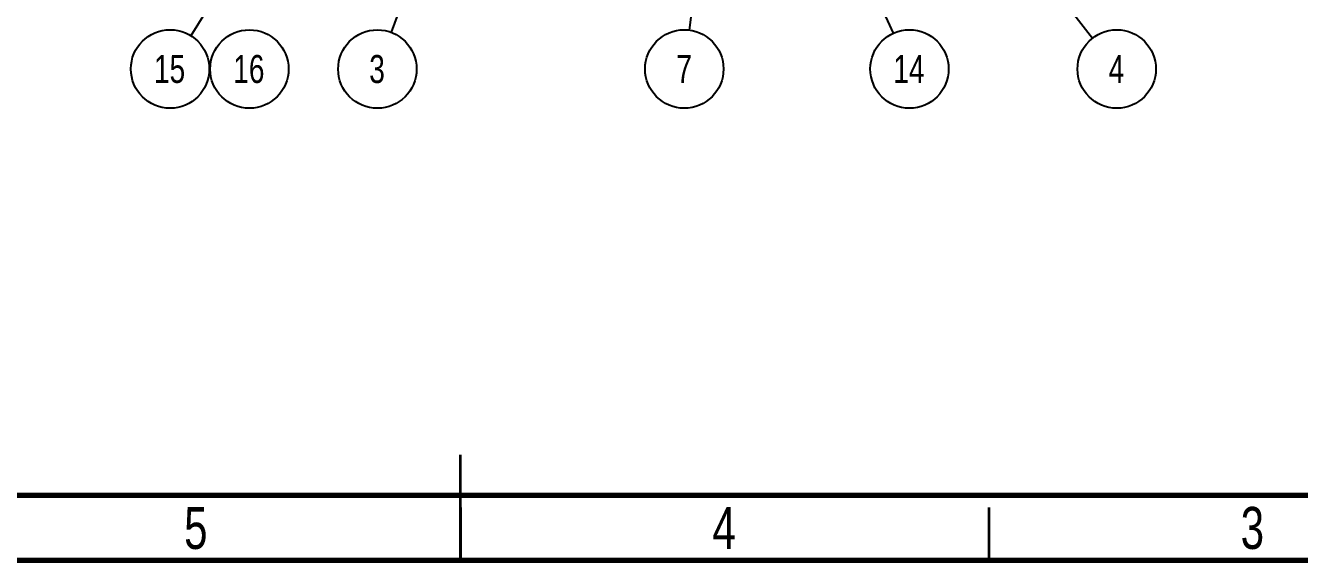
# Model space of a CAD drawing. Header units: millimetres. Extents: x 122 to 2816, y -707 to 556.
# Drawn here: x 280.8 to 401.4, y -701.7 to -651.1 of the extents above; entities that cross this region are included whole.
import ezdxf

# ---------------------------------------------------------------- set-up
doc = ezdxf.new("R2010")
doc.units = ezdxf.units.MM
doc.layers.add('FORMAT', color=7, linetype='Continuous')
doc.styles.add('SLDTEXTSTYLE7', font='TXT', dxfattribs={"width": 0.75})
doc.dimstyles.new('SLDDIMSTYLE0', dxfattribs={"dimtxt": 2.5, "dimasz": 1.852083, "dimexe": 0, "dimexo": 0.625, "dimgap": 0, "dimtad": 1, "dimdec": 0, "dimrnd": 1e-09, "dimtxsty": 'Standard', "dimsah": 1, "dimcen": 2.5, "dimazin": 3, "dimtfac": 1.852083, "dimtdec": 0, "dimtmove": 0, "dimatfit": 3, "dimfrac": 2})
doc.dimstyles.new('SLDDIMSTYLE1', dxfattribs={"dimtxt": 2.5, "dimasz": 0.569872, "dimexe": 0, "dimexo": 0.625, "dimgap": 0, "dimtad": 1, "dimdec": 0, "dimrnd": 1e-09, "dimtxsty": 'Standard', "dimblk1": 'DOT', "dimblk2": 'DOT', "dimsah": 1, "dimcen": 2.5, "dimazin": 3, "dimtfac": 0.569872, "dimtdec": 0, "dimtmove": 0, "dimatfit": 3, "dimldrblk": 'DOT', "dimfrac": 2})

# ---------------------------------------------------------------- blocks, each defined once
blk = doc.blocks.new('SW_NOTE_0_155')
at = {"layer": 'FORMAT', "color": 0}
blk.add_circle((2.28, -2.93), 3.71, dxfattribs=at)
at = {"layer": 'FORMAT', "color": 0, "insert": (2.25, -1.6), "char_height": 2.65, "attachment_point": 2, "style": 'SLDTEXTSTYLE7'}
blk.add_mtext('4', dxfattribs=at)
blk = doc.blocks.new('_Dot')
at = {"color": 0, "linetype": 'ByBlock', "lineweight": -2}
blk.add_line((-0.5, 0), (-1, 0), dxfattribs=at)
at = {"color": 0, "linetype": 'ByBlock', "const_width": 0.5}
blk.add_lwpolyline([(-0.25, 0, 1), (0.25, 0, 1)], format="xyb", close=True, dxfattribs=at)
blk = doc.blocks.new('SW_NOTE_0_156')
at = {"layer": 'FORMAT', "color": 0}
blk.add_circle((-0.46, -3.68), 3.71, dxfattribs=at)
at = {"layer": 'FORMAT', "color": 0, "insert": (-0.48, -2.35), "char_height": 2.65, "attachment_point": 2, "style": 'SLDTEXTSTYLE7'}
blk.add_mtext('7', dxfattribs=at)
blk = doc.blocks.new('SW_NOTE_0_157')
at = {"layer": 'FORMAT', "color": 0}
blk.add_circle((-1.3, -3.48), 3.71, dxfattribs=at)
at = {"layer": 'FORMAT', "color": 0, "insert": (-1.33, -2.15), "char_height": 2.65, "attachment_point": 2, "style": 'SLDTEXTSTYLE7'}
blk.add_mtext('3', dxfattribs=at)
blk = doc.blocks.new('SW_NOTE_0_164')
at = {"layer": 'FORMAT', "color": 0}
blk.add_circle((-1.96, -3.15), 3.71, dxfattribs=at)
at = {"layer": 'FORMAT', "color": 0, "insert": (-2.01, -1.82), "char_height": 2.646, "attachment_point": 2, "style": 'SLDTEXTSTYLE7'}
blk.add_mtext('15', dxfattribs=at)
blk = doc.blocks.new('SW_NOTE_0_165')
at = {"layer": 'FORMAT', "color": 0}
blk.add_circle((1.54, -3.37), 3.71, dxfattribs=at)
at = {"layer": 'FORMAT', "color": 0, "insert": (1.49, -2.05), "char_height": 2.646, "attachment_point": 2, "style": 'SLDTEXTSTYLE7'}
blk.add_mtext('14', dxfattribs=at)
blk = doc.blocks.new('SW_NOTE_0_166')
at = {"layer": 'FORMAT', "color": 0}
blk.add_circle((1.95, 2.08), 3.71, dxfattribs=at)
at = {"layer": 'FORMAT', "color": 0, "insert": (1.9, 3.41), "char_height": 2.646, "attachment_point": 2, "style": 'SLDTEXTSTYLE7'}
blk.add_mtext('16', dxfattribs=at)

msp = doc.modelspace()

# ---------------------------------------------------------------- linework, layer by layer
at = {"color": 7, "linetype": 'Continuous', "lineweight": 35}
for p, q in [((321.939991, -701.673732), (321.939991, -691.671732)), ((321.939991, -696.672732), (321.939991, -701.672732)), ((371.939991, -696.672732), (371.939991, -701.672732))]:
    msp.add_line(p, q, dxfattribs=at)
at = {"color": 7, "linetype": 'Continuous', "lineweight": 70}
for p, q in [((516.342463, -695.539207), (126.939991, -695.539207)), ((521.939991, -701.672732), (121.939991, -701.672732))]:
    msp.add_line(p, q, dxfattribs=at)

# ---------------------------------------------------------------- block references
at = {"layer": 'FORMAT'}
for name, p in [('SW_NOTE_0_164', (296.426257, -652.059333)), ('SW_NOTE_0_166', (300.021333, -657.294941)), ('SW_NOTE_0_157', (315.382684, -651.737011)), ('SW_NOTE_0_156', (343.594934, -651.530051)), ('SW_NOTE_0_165', (362.902792, -651.838051)), ('SW_NOTE_0_155', (381.7802, -652.283851))]:
    msp.add_blockref(name, p, dxfattribs=at)

# ---------------------------------------------------------------- texts
at = {"color": 7, "linetype": 'Continuous', "lineweight": 0, "char_height": 3.96875, "attachment_point": 2, "style": 'SLDTEXTSTYLE7'}
for s, insert in [('5', (296.900028, -696.612578)), ('4', (346.900028, -696.612578)), ('3', (396.900028, -696.612578))]:
    msp.add_mtext(s, dxfattribs=dict(at, insert=insert))

# ---------------------------------------------------------------- leaders
at = {"layer": 'FORMAT'}
for points, dimstyle in [([(320.757753, -612.839675), (296.426257, -652.059333)], 'SLDDIMSTYLE0'), ([(366.871424, -633.122493), (381.7802, -652.283851)], 'SLDDIMSTYLE1'), ([(356.133174, -637.037093), (362.902792, -651.838051)], 'SLDDIMSTYLE0'), ([(319.695006, -640.207805), (315.382684, -651.737011)], 'SLDDIMSTYLE0'), ([(344.850833, -641.397641), (343.594934, -651.530051)], 'SLDDIMSTYLE0')]:
    msp.add_leader(points, dimstyle=dimstyle, dxfattribs=at)

doc.saveas('drawing.dxf')
